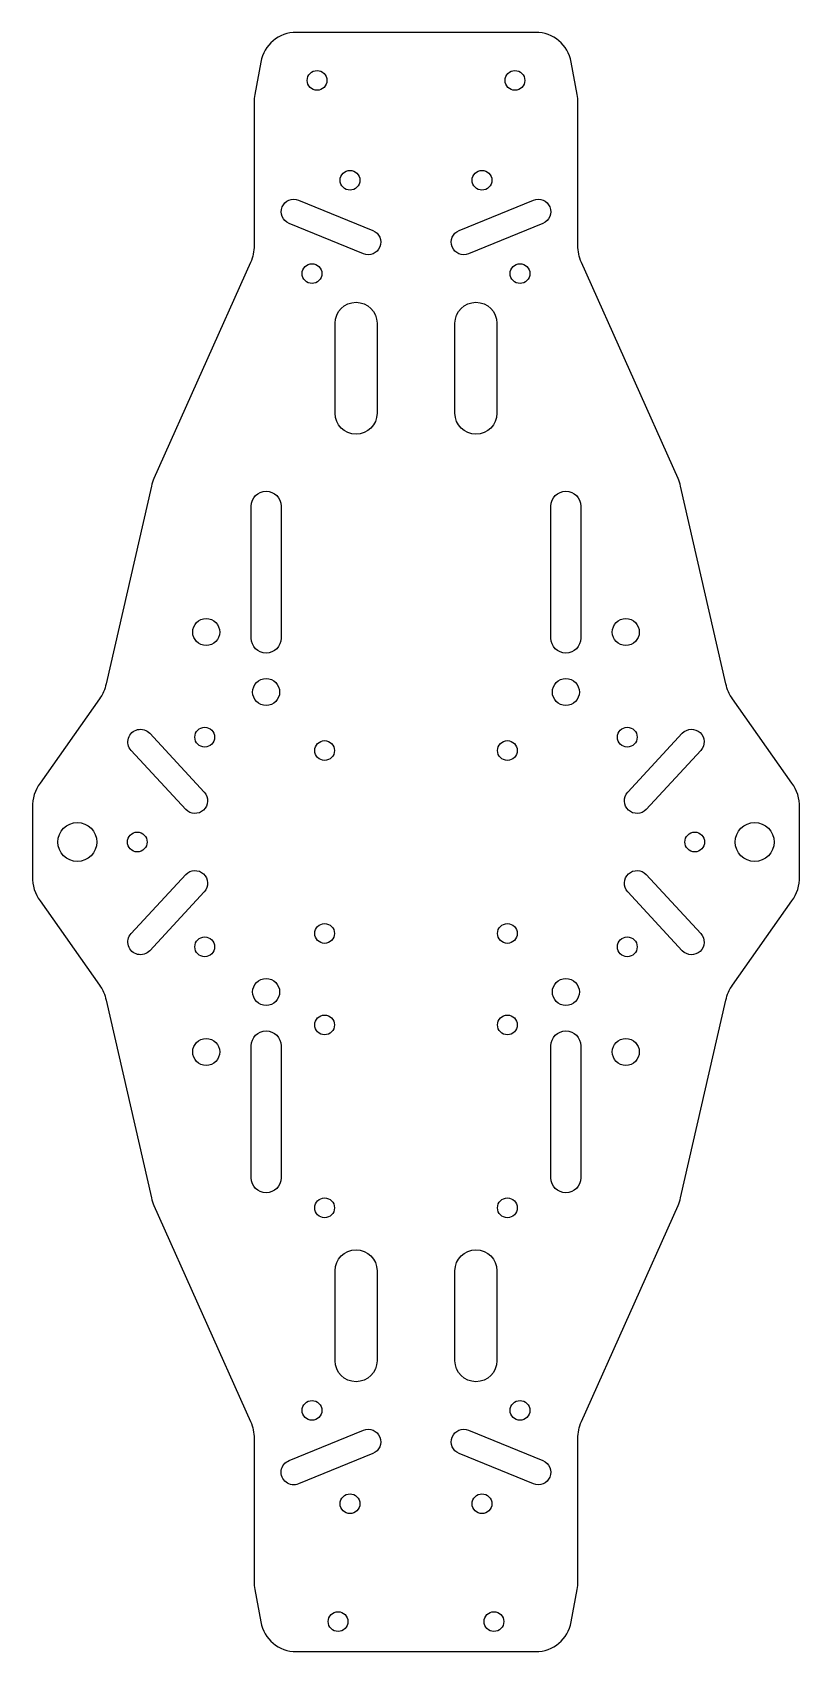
# Model space of a CAD drawing. Header units: millimetres. Extents: x -64 to 64, y -135 to 135.
import ezdxf

# ---------------------------------------------------------------- set-up
doc = ezdxf.new("R2010")
doc.units = ezdxf.units.MM
doc.layers.add('DECOUPE', color=7, linetype='Continuous')

msp = doc.modelspace()

# ---------------------------------------------------------------- linework, layer by layer
at = {"layer": 'DECOUPE'}
for points in [[(-26.89, -124.62), (-25.9, -130.05, 0.362465), (-19.97, -135), (19.97, -135, 0.362465), (25.9, -130.05), (26.89, -124.62, 0.044994), (27, -123.37), (27, -99.49, -0.105555), (27.61, -96.64), (43.72, -60.63, 0.049027), (44.15, -59.33), (51.69, -26.35, -0.097798), (52.8, -23.87), (62.72, -9.82, 0.154887), (64, -5.78), (64, 5.78, 0.154887), (62.72, 9.82), (52.8, 23.87, -0.097798), (51.69, 26.35), (44.15, 59.33, 0.049027), (43.72, 60.63), (27.61, 96.64, -0.105555), (27, 99.49), (27, 123.37, 0.044994), (26.89, 124.62), (25.9, 130.05, 0.362465), (19.97, 135), (-19.97, 135, 0.362465), (-25.9, 130.05), (-26.89, 124.62, 0.044994), (-27, 123.37), (-27, 99.49, -0.105555), (-27.61, 96.64), (-43.72, 60.63, 0.049027), (-44.15, 59.33), (-51.69, 26.35, -0.097798), (-52.8, 23.87), (-62.72, 9.82, 0.154887), (-64, 5.78), (-64, -5.78, 0.154887), (-62.72, -9.82), (-52.8, -23.87, -0.097798), (-51.69, -26.35), (-44.15, -59.33, 0.049027), (-43.72, -60.63), (-27.61, -96.64, -0.105555), (-27, -99.49), (-27, -123.37, 0.044994)], [(-19.59, 107.04), (-7.18, 101.97, -1), (-8.77, 98.09), (-21.18, 103.15, -1)], [(21.18, 103.15), (8.77, 98.09, -1), (7.18, 101.97), (19.59, 107.04, -1)], [(-6.5, 86.5), (-6.5, 71.5, -1), (-13.5, 71.5), (-13.5, 86.5, -1)], [(13.5, 86.5), (13.5, 71.5, -1), (6.5, 71.5), (6.5, 86.5, -1)], [(-22.5, 56), (-22.5, 34, -1), (-27.5, 34), (-27.5, 56, -1)], [(27.5, 56), (27.5, 34, -1), (22.5, 34), (22.5, 56, -1)], [(-44.43, 18.12), (-35.32, 8.29, -1), (-38.4, 5.43), (-47.51, 15.27, -1)], [(47.51, 15.27), (38.4, 5.43, -1), (35.32, 8.29), (44.43, 18.12, -1)], [(-47.51, -15.27), (-38.4, -5.43, -1), (-35.32, -8.29), (-44.43, -18.12, -1)], [(44.43, -18.12), (35.32, -8.29, -1), (38.4, -5.43), (47.51, -15.27, -1)], [(-22.5, -34), (-22.5, -56, -1), (-27.5, -56), (-27.5, -34, -1)], [(27.5, -34), (27.5, -56, -1), (22.5, -56), (22.5, -34, -1)], [(-6.5, -71.5), (-6.5, -86.5, -1), (-13.5, -86.5), (-13.5, -71.5, -1)], [(13.5, -71.5), (13.5, -86.5, -1), (6.5, -86.5), (6.5, -71.5, -1)], [(-21.18, -103.15), (-8.77, -98.09, -1), (-7.18, -101.97), (-19.59, -107.04, -1)], [(19.59, -107.04), (7.18, -101.97, -1), (8.77, -98.09), (21.18, -103.15, -1)]]:
    msp.add_lwpolyline(points, format="xyb", close=True, dxfattribs=at)
for centre, radius in [((-16.5, 127), 1.65), ((16.5, 127), 1.65), ((-11.01, 110.34), 1.65), ((11.01, 110.34), 1.65), ((-17.35, 94.78), 1.65), ((17.35, 94.78), 1.65), ((-35, 35), 2.25), ((35, 35), 2.25), ((-25, 25), 2.25), ((25, 25), 2.25), ((-35.25, 17.48), 1.65), ((35.25, 17.48), 1.65), ((-15.25, 15.25), 1.65), ((15.25, 15.25), 1.65), ((-56.5, 0), 3.25), ((56.5, 0), 3.25), ((-46.5, 0), 1.65), ((46.5, 0), 1.65), ((-35.25, -17.48), 1.65), ((-15.25, -15.25), 1.65), ((15.25, -15.25), 1.65), ((35.25, -17.48), 1.65), ((-25, -25), 2.25), ((25, -25), 2.25), ((-15.25, -30.5), 1.65), ((15.25, -30.5), 1.65), ((-35, -35), 2.25), ((35, -35), 2.25), ((-15.25, -61), 1.65), ((15.25, -61), 1.65), ((-17.35, -94.78), 1.65), ((17.35, -94.78), 1.65), ((-11.01, -110.34), 1.65), ((11.01, -110.34), 1.65), ((-13, -130), 1.65), ((13, -130), 1.65)]:
    msp.add_circle(centre, radius, dxfattribs=at)

doc.saveas('drawing.dxf')
